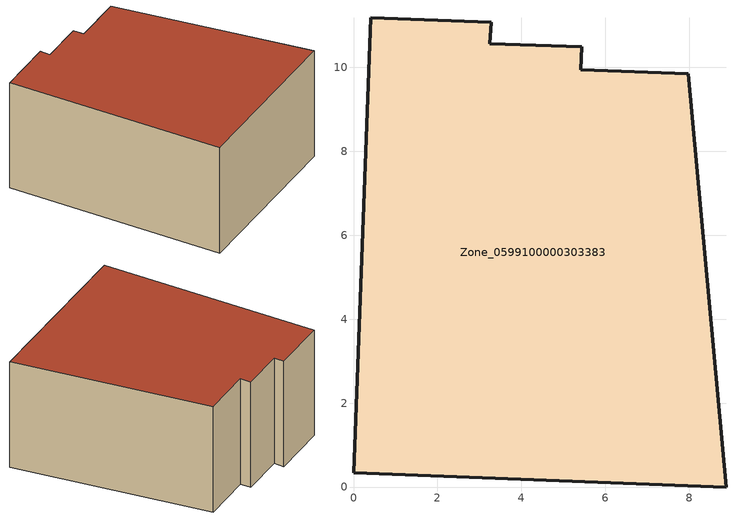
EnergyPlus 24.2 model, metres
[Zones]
Zone_0599100000303383
 floor ground (C_G): 0,0.34 0.41,11.18 3.28,11.08 3.25,10.57 5.44,10.49 5.42,9.95 7.98,9.85 8.88,0 z0
 wall outside (C_F): 8.88,0 7.98,9.85 5.42,9.95 5.44,10.49 3.25,10.57 3.28,11.08 0.41,11.18 0,0.34 8.88,0 z0:5.76
 roof outside (C_R): 5.44,10.49 3.25,10.57 3.28,11.08 0.41,11.18 0,0.34 8.88,0 7.98,9.85 5.42,9.95 z5.76
[BUILDING]
Pand.0599100000303383: North Axis=0; Terrain=City; Loads Convergence Tolerance Value=0.04; Temperature Convergence Tolerance Value=0.4; Solar Distribution=FullExterior; Maximum Number of Warmup Days=25; Minimum Number of Warmup Days=1
[Site:Location]
Rotterdam.The.Hague.AP_ZH_NLD Design_Conditions: Latitude=51.96; Longitude=4.45; Time Zone=1; Elevation=-4.5
[SITE:GROUNDTEMPERATURE:BUILDINGSURFACE]
18, 18, 18, 18, 18, 18, 18, 18, 18, 18, 18, 18
[MATERIAL] Thermal Absorptance=0.9; Solar Absorptance=0.7; Visible Absorptance=0.7
Name | Roughness | Thickness | Conductivity | Density | Specific Heat
G.TI.1992-2005 | MediumSmooth | 0.15 | 0.06 | 540 | 1210
F.TI.1992-2005 | Rough | 0.3 | 0.12 | 1920 | 840
R.TI.1992-2005 | MediumRough | 0.2 | 0.08 | 1500 | 1000
[CONSTRUCTION]
C_G: G.TI.1992-2005
C_F: F.TI.1992-2005
C_R: R.TI.1992-2005
[ZONE]
Zone_0599100000303383: Type=1; Multiplier=1; Ceiling Height=Autocalculate; Volume=Autocalculate; Floor Area=autocalculate; Part of Total Floor Area=Yes
[ZONEINFILTRATION:DESIGNFLOWRATE]
Infil_Zone_0599100000303383: Zone or ZoneList or Space or SpaceList=Zone_0599100000303383; Schedule=AlwaysOn; Design Flow Rate Calculation Method=Flow/Area; Flow Rate per Floor Area=0.0015; Constant Term Coefficient=1; Temperature Term Coefficient=0; Velocity Term Coefficient=0; Velocity Squared Term Coefficient=0
[HVACTEMPLATE:ZONE:IDEALLOADSAIRSYSTEM]
Zone_0599100000303383: Maximum Heating Supply Air Temperature=50; Minimum Cooling Supply Air Temperature=13; Maximum Heating Supply Air Humidity Ratio=0.0156; Minimum Cooling Supply Air Humidity Ratio=0.0077; Heating Limit=NoLimit; Cooling Limit=NoLimit; Dehumidification Control Type=ConstantSensibleHeatRatio; Cooling Sensible Heat Ratio=0.7; Dehumidification Setpoint=60; Humidification Control Type=None; Humidification Setpoint=30; Outdoor Air Method=None; Outdoor Air Flow Rate per Person=0.00944; Outdoor Air Flow Rate per Zone Floor Area=0; Outdoor Air Flow Rate per Zone=0; Demand Controlled Ventilation Type=None; Outdoor Air Economizer Type=NoEconomizer; Heat Recovery Type=None; Sensible Heat Recovery Effectiveness=0.7; Latent Heat Recovery Effectiveness=0.65
[ZONECONTROL:THERMOSTAT]
ThermostatControl_Zone_0599100000303383: Zone or ZoneList=Zone_0599100000303383; Control Type Schedule=DualSetpointControlType; Control 1=Thermostat_Zone_0599100000303383; Temperature Difference Between Cutout And Setpoint=0
[THERMOSTATSETPOINT:DUALSETPOINT]
Thermostat_Zone_0599100000303383: Heating Setpoint Temperature Schedule=HeatingSetpoint_Zone_0599100000303383; Cooling Setpoint Temperature Schedule=CoolingSetpoint_Zone_0599100000303383
[SCHEDULE:COMPACT]
HeatingSetpoint_Zone_0599100000303383: Through: 12/31, For: AllDays, Until: 24:00, 21
CoolingSetpoint_Zone_0599100000303383: Through: 12/31, For: AllDays, Until: 24:00, 24
DualSetpointControlType: Through: 12/31, For: AllDays, Until: 24:00, 4
AlwaysOn: Through: 12/31, For: AllDays, Until: 24:00, 1
